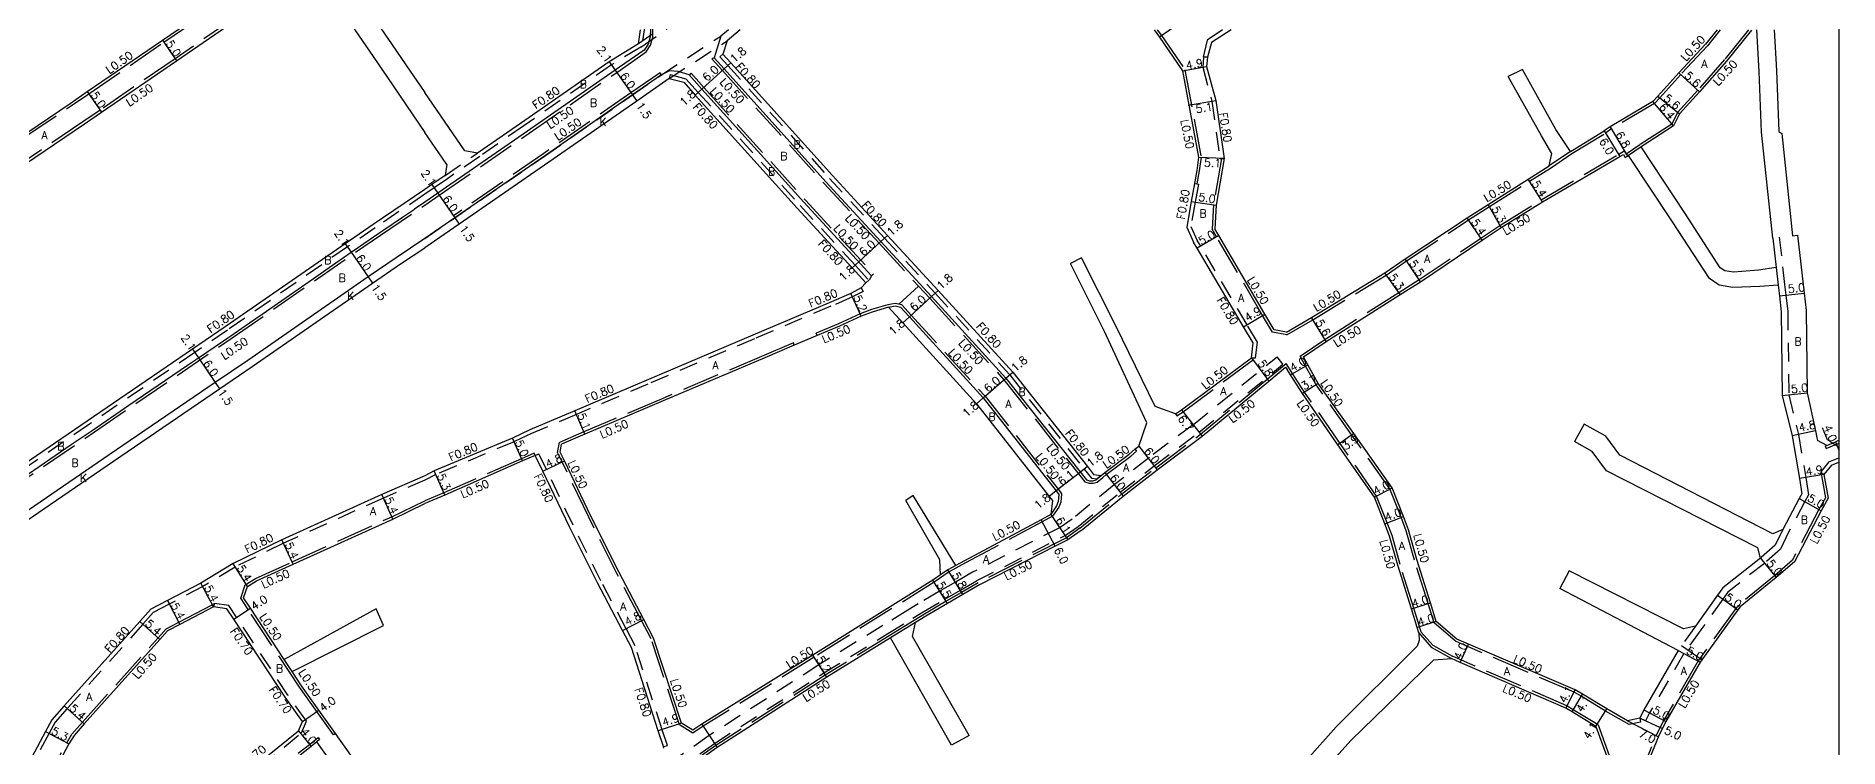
# Model space of a CAD drawing. Header units: metres. Extents: x -9600 to -8800, y -111600 to -110999.
# Drawn here: x -9160.6 to -8800, y -111390 to -111247.6 of the extents above; entities that cross this region are included whole.
import ezdxf

# ---------------------------------------------------------------- set-up
doc = ezdxf.new("R2010")
doc.units = ezdxf.units.M
doc.header["$LTSCALE"] = 2.5
doc.linetypes.add('2232000', pattern=[2.5, 1.5, -1])
doc.linetypes.add('22330', pattern=[4, 3, -1])
for name, color, linetype in [('2101000', 177, 'Continuous'), ('2102000', 191, 'Continuous'), ('2102001', 191, 'Continuous'), ('2213000', 6, 'Continuous'), ('2227000', 3, 'Continuous'), ('2232000', 4, '2232000'), ('2233000', 62, '22330'), ('5107000', 24, '2232000'), ('9201100', 215, 'Continuous'), ('9201500', 222, 'Continuous'), ('9201600', 215, 'Continuous'), ('9202100', 82, 'Continuous'), ('9202200', 155, 'Continuous'), ('9203500', 155, 'Continuous'), ('999', 7, 'Continuous')]:
    doc.layers.add(name, color=color, linetype=linetype)
doc.styles.add('Dm_Anotation', font='txt.shx', dxfattribs={"bigfont": 'pscdm.shx'})

msp = doc.modelspace()

# ---------------------------------------------------------------- linework, layer by layer
at = {"layer": '2101000'}
for points in [[(-9179.62, -111278.54), (-9153.73, -111261.04), (-9150.3, -111258.68), (-9135.27, -111248.39), (-9123.42, -111240.26), (-9108.05, -111229.84), (-9094.11, -111220.38), (-9082.79, -111212.57), (-9076.46, -111208.23), (-9070.04, -111203.83), (-9069.95, -111203.76), (-9069.93, -111202.36), (-9070.73, -111201.25), (-9072.24, -111199.01), (-9079.05, -111188.88), (-9081.95, -111184.19), (-9082.79, -111182.8), (-9091.3, -111170.87), (-9095.15, -111164.7), (-9095.74, -111163.71), (-9098.52, -111163.4), (-9103.56, -111166.88), (-9109.21, -111170.52), (-9129.88, -111184.74)], [(-9082.79, -111278.24), (-9093.17, -111285.24), (-9098.75, -111289.11), (-9122.74, -111305.74), (-9129.27, -111310.2), (-9150.34, -111324.57), (-9177.21, -111342.93), (-9198.98, -111357.9), (-9201.82, -111359.84), (-9204.58, -111359.37), (-9205.9, -111357.36), (-9215.03, -111344.26), (-9229.62, -111322.72), (-9231.11, -111320.51), (-9230.33, -111318.67), (-9215.57, -111308.09), (-9213.43, -111307.04), (-9209.9, -111305.04), (-9176.81, -111282.68), (-9150.89, -111265.15), (-9147.47, -111262.81), (-9132.45, -111252.52), (-9120.51, -111244.34), (-9106.41, -111234.77)], [(-9040.1, -111249.16), (-9039.67, -111246.31)], [(-9019.71, -111246.31), (-9022.32, -111248.51), (-9023.18, -111251.18)], [(-8936.96, -111246.31), (-8935.86, -111247.77), (-8931.26, -111254.53), (-8928.08, -111271.82), (-8928.43, -111274.46), (-8928.89, -111277.05), (-8929.52, -111280.64), (-8930.44, -111285.79), (-8929.05, -111288.77)], [(-8921.52, -111246.31), (-8925.46, -111248.87), (-8926.25, -111251.77)], [(-8824.37, -111246.31), (-8826.69, -111249.18), (-8832, -111254.94), (-8836.21, -111259.59), (-8837.21, -111260.67), (-8845.74, -111265.74), (-8846.95, -111266.54)], [(-8817.51, -111246.41), (-8822.5, -111252.6), (-8827.87, -111258.72), (-8831.87, -111263.13), (-8833.06, -111265.55), (-8839.55, -111269.76)], [(-9040.1, -111249.16), (-9045.92, -111252.7), (-9063.49, -111264.9), (-9072.29, -111270.98)], [(-9023.18, -111251.18), (-9021.58, -111252.95), (-9001.26, -111275.49), (-8990.26, -111287.46), (-8980.15, -111298.46), (-8965.23, -111314.83), (-8950.29, -111333.69), (-8949.06, -111335.25), (-8947.57, -111335.46)], [(-8926.25, -111251.77), (-8926.45, -111253.63)], [(-9033.93, -111256.05), (-9040.44, -111260.58), (-9058.01, -111272.79), (-9075.95, -111285.18), (-9082.79, -111289.9)], [(-9033.93, -111256.05), (-9031.03, -111256.81)], [(-8926.45, -111253.63), (-8924.61, -111260.49)], [(-9031.03, -111256.81), (-9028.71, -111259.38), (-9008.31, -111282.01), (-8997.33, -111293.95), (-8994.62, -111296.9)], [(-8924.61, -111260.49), (-8922.98, -111272.03), (-8924.58, -111281.39), (-8924.82, -111286.11)], [(-8853.67, -111270.64), (-8846.95, -111266.54)], [(-8910.51, -111306.82), (-8905.45, -111303.89), (-8890.81, -111294.95), (-8886.78, -111292.14), (-8874.35, -111283.92), (-8870.13, -111281.24), (-8862.17, -111276.19), (-8857.95, -111273.54)], [(-8907.1, -111311.74), (-8902.52, -111308.66), (-8887.73, -111299.27), (-8883.71, -111296.7), (-8871.35, -111288.41), (-8867.58, -111285.88), (-8859.3, -111280.76), (-8843.8, -111271.65), (-8843.09, -111271.24)], [(-8843.09, -111271.24), (-8842.73, -111271.86)], [(-8842.73, -111271.86), (-8842.3, -111271.6), (-8842.06, -111271.46)], [(-9078.75, -111275.44), (-9081.41, -111277.28), (-9082.79, -111278.24)], [(-8910.51, -111306.82), (-8912.96, -111306.32), (-8914.84, -111303.23), (-8924.03, -111287.46), (-8924.82, -111286.11)], [(-8813.24, -111287.97), (-8812.56, -111293.86)], [(-8809.26, -111287.51), (-8808.27, -111287.4)], [(-8808.27, -111287.4), (-8806.94, -111298.99), (-8806.54, -111302.46), (-8806.36, -111318.9), (-8804.69, -111326.53), (-8804.39, -111327.9), (-8804.29, -111328.44)], [(-9171.5, -111350.66), (-9145.06, -111332.59), (-9123.86, -111318.13), (-9117.33, -111313.67), (-9093.28, -111297), (-9087.7, -111293.13), (-9082.79, -111289.9)], [(-8917.48, -111311.94), (-8917.15, -111308.95), (-8919.06, -111305.71), (-8928.34, -111290), (-8929.05, -111288.77)], [(-8995.55, -111297.95), (-8997.6, -111299.04), (-9001.94, -111300.9), (-9017.19, -111307.38), (-9038.56, -111316.46), (-9052.81, -111322.53), (-9061.81, -111326.35), (-9065.27, -111327.97), (-9080.92, -111334.55), (-9082.79, -111335.5)], [(-8994.62, -111296.9), (-8995.55, -111297.95)], [(-8812.15, -111297.42), (-8811.91, -111299.56), (-8811.54, -111302.75), (-8811.33, -111319.49), (-8809.38, -111327.54), (-8807.87, -111336.08), (-8807.42, -111339.12), (-8807.93, -111340.06)], [(-8990.1, -111301.82), (-8993.32, -111302.77), (-8995.53, -111303.59), (-8999.89, -111305.57), (-9004.31, -111307.44), (-9008.91, -111309.4), (-9014.79, -111311.9), (-9035.16, -111320.56), (-9050.82, -111327.22), (-9055.46, -111329.19)], [(-8990.1, -111301.82), (-8987.24, -111304.94), (-8972.47, -111321.14), (-8957.95, -111339.65), (-8957.31, -111340.46)], [(-8932.68, -111323.12), (-8931.45, -111322.3), (-8917.48, -111311.94)], [(-8927.34, -111327.6), (-8914.03, -111316.59), (-8910.67, -111313.82), (-8910.37, -111314.26)], [(-8842.29, -111384.51), (-8846.43, -111382.16), (-8851.31, -111379.2), (-8852.76, -111378.34), (-8874.07, -111369.22), (-8876.39, -111368.18), (-8880.53, -111364.64), (-8881.69, -111360.95), (-8884.41, -111352.28), (-8886.06, -111346.34), (-8887.11, -111343.65), (-8889.38, -111337.92), (-8897.01, -111327.08), (-8904.15, -111317.06), (-8906.21, -111313.34), (-8907.1, -111311.74)], [(-8884, -111366.94), (-8884.35, -111365.84), (-8885.5, -111362.15), (-8888.24, -111353.42), (-8889.86, -111347.61), (-8890.84, -111345.1), (-8892.9, -111339.81), (-8900.19, -111329.33), (-8907.26, -111319.06), (-8909.68, -111315.34), (-8910.37, -111314.26)], [(-8951.53, -111346.44), (-8943.15, -111339.62), (-8936.34, -111334.31), (-8927.34, -111327.6)], [(-9060.74, -111331.45), (-9063.28, -111332.56), (-9078.83, -111339.42), (-9082.79, -111341.06)], [(-9034.98, -111390.03), (-9035.07, -111389.64), (-9036.11, -111386.54), (-9041.5, -111369.85), (-9043.26, -111366.48), (-9048.29, -111356.9), (-9053.89, -111345.73), (-9059.23, -111334.6), (-9060.74, -111331.45)], [(-9055.74, -111330.77), (-9055.46, -111329.19)], [(-9031.45, -111385.01), (-9037.06, -111367.97), (-9039.01, -111364.26), (-9044.01, -111354.71), (-9049.58, -111343.59), (-9054.9, -111332.52), (-9055.74, -111330.77)], [(-8947.57, -111335.46), (-8946.84, -111334.89), (-8941.93, -111331.2), (-8940.78, -111330.21), (-8940.02, -111329.57)], [(-8802.45, -111329.46), (-8804.29, -111328.44)], [(-8802.45, -111329.46), (-8800.7, -111328.72), (-8800, -111328.43)], [(-9082.79, -111335.5), (-9091.42, -111339.26), (-9111.41, -111348.3), (-9121.12, -111353.06), (-9127.59, -111356.97), (-9134.28, -111360.48), (-9137.61, -111362.23), (-9139.79, -111364.66), (-9154.92, -111381.56), (-9157.42, -111384.35), (-9158.65, -111386.65), (-9168.04, -111404.19)], [(-8803.04, -111335.26), (-8802.17, -111340.01), (-8803.58, -111342.53)], [(-8801.52, -111333.41), (-8803.04, -111335.26)], [(-8801.52, -111333.41), (-8800, -111332.77)], [(-9110.91, -111372.27), (-9117.69, -111362.01), (-9119.05, -111359.95), (-9118.3, -111357.67), (-9116.46, -111356.51), (-9109.14, -111353.2), (-9089.2, -111344.17), (-9082.79, -111341.06)], [(-8957.31, -111340.46), (-8957.59, -111343.25)], [(-8803.58, -111342.53), (-8808.92, -111352.7), (-8812.55, -111355.89), (-8819.75, -111361.75), (-8820.22, -111362.36), (-8827.73, -111372.8), (-8834.62, -111384.68), (-8835.29, -111386.07)], [(-8807.93, -111340.06), (-8811.25, -111346.26)], [(-8959.56, -111344.32), (-8974.89, -111352.51), (-8976.64, -111353.47)], [(-8957.59, -111343.25), (-8959.56, -111344.32)], [(-8951.53, -111346.44), (-8954.24, -111348.34), (-8956.73, -111349.61), (-8971.91, -111357.35), (-8975.21, -111359.29), (-8978.31, -111361.04), (-8982.63, -111363.62), (-8984.68, -111364.88)], [(-8815.71, -111352.02), (-8823.2, -111357.92), (-8824.27, -111359.43), (-8828.67, -111365.61)], [(-8979.71, -111355.34), (-8981.22, -111356.37), (-9005.23, -111371.41), (-9027.4, -111385.2), (-9029.24, -111386.38)], [(-9137.44, -111410.38), (-9131.67, -111405.68), (-9125.98, -111401.03), (-9108.06, -111386.52), (-9107.27, -111384.68), (-9110.75, -111379.78), (-9121.03, -111364.22), (-9122.41, -111362.12), (-9125.09, -111361.76), (-9131.77, -111365.26), (-9134.24, -111366.56), (-9135.77, -111368.26), (-9150.9, -111385.16), (-9152.96, -111387.47), (-9153.98, -111389.15), (-9163.19, -111406.56), (-9164.85, -111409.5), (-9171.03, -111422.12), (-9176.28, -111429.25), (-9182.18, -111436.71), (-9179.72, -111438.97), (-9164.66, -111452.61), (-9164.65, -111452.62), (-9164.17, -111453.07)], [(-8989.68, -111367.95), (-9002.44, -111375.8), (-9024.33, -111389.88), (-9032.34, -111395.52), (-9040.51, -111401.39), (-9049.38, -111408.46), (-9053.17, -111411.37)], [(-8832.14, -111370.45), (-8839.03, -111382.32), (-8839.84, -111383.99)], [(-9082.79, -111411.66), (-9083.1, -111411.24), (-9086.45, -111407.14), (-9100.68, -111387.07), (-9104.01, -111382.37), (-9107.45, -111377.52), (-9109.32, -111374.68)], [(-8848.59, -111385.64), (-8853.38, -111382.74), (-8854.64, -111381.98), (-8875.72, -111372.86), (-8877.47, -111372.08)], [(-9029.24, -111386.38), (-9031.45, -111385.01)], [(-8848.59, -111385.64), (-8845.97, -111392.96)], [(-8839.84, -111383.99), (-8842.29, -111384.51)], [(-9162.29, -111454.88), (-9161.44, -111455.7), (-9151.4, -111465.3), (-9148.31, -111465.61), (-9146.73, -111463.72), (-9128, -111441.34), (-9123.54, -111437.41), (-9098.96, -111415.67), (-9092.26, -111409.98), (-9090.37, -111408.53), (-9104.42, -111388.71), (-9105.55, -111389.64), (-9123.5, -111403.8), (-9129.09, -111408.73), (-9133.88, -111412.61)], [(-8849.52, -111430.54), (-8848.99, -111428.41), (-8846.37, -111417.39), (-8842.86, -111405.37), (-8839.74, -111396.81), (-8836.07, -111387.72), (-8835.29, -111386.07)]]:
    msp.add_lwpolyline(points, dxfattribs=at)
at = {"layer": '2102000'}
for points in [[(-9100.11, -111230.49), (-9100.54, -111232.88), (-9099.57, -111234.3), (-9090.18, -111248.06), (-9086.58, -111253.34), (-9082.79, -111258.88)], [(-9106.41, -111234.77), (-9104.54, -111235.01), (-9103.29, -111236.84), (-9093.9, -111250.6), (-9090.29, -111255.88), (-9082.79, -111266.84)], [(-8813.24, -111287.97), (-8815.49, -111266.81), (-8815.98, -111254.64), (-8816.43, -111246.31)], [(-8812.93, -111246.31), (-8812.48, -111254.49), (-8811.99, -111266.68), (-8811.45, -111267.08), (-8809.26, -111287.51)], [(-8857.95, -111273.54), (-8857.4, -111271.06), (-8859.49, -111267.56), (-8866.14, -111255.63)], [(-8853.67, -111270.64), (-8856.6, -111266.28), (-8863.31, -111254.25)], [(-9072.29, -111270.98), (-9074.78, -111270.56), (-9082.79, -111258.88)], [(-9078.39, -111273.26), (-9082.79, -111266.84)], [(-8812.56, -111293.86), (-8816.09, -111294.39), (-8821.11, -111294.81), (-8822.83, -111294.53), (-8823.73, -111293.92), (-8830.76, -111283.08), (-8839.55, -111269.76)], [(-9078.39, -111273.26), (-9078.75, -111275.44)], [(-8812.15, -111297.42), (-8815.84, -111297.66), (-8821.22, -111297.84), (-8823.97, -111297.39), (-8825.92, -111296.06), (-8833.28, -111284.71), (-8842.06, -111271.46)], [(-8932.68, -111323.12), (-8936.77, -111321.69), (-8944.63, -111305.55), (-8951.48, -111291.94)], [(-8940.02, -111329.57), (-8938.4, -111324.9), (-8946.88, -111306.65), (-8953.71, -111293.06)], [(-8811.25, -111346.26), (-8813.23, -111347.14), (-8843.81, -111331.38), (-8846.64, -111327.57), (-8850.93, -111325.18)], [(-8815.71, -111352.02), (-8816.19, -111349.9), (-8846.46, -111334.51), (-8849.33, -111330.65), (-8852.88, -111328.67)], [(-8979.71, -111355.34), (-8979.79, -111352.33), (-8986.62, -111340.45)], [(-8976.64, -111353.47), (-8985.16, -111339.45)], [(-8828.67, -111365.61), (-8831.11, -111366.14), (-8853.98, -111354.51)], [(-8832.14, -111370.45), (-8855.79, -111358.07)], [(-9092.52, -111362.16), (-9110.91, -111372.27)], [(-9109.32, -111374.68), (-9091.04, -111365.45)], [(-8977.45, -111389.42), (-8989.68, -111367.95)], [(-8973.97, -111387.44), (-8985.25, -111367.66), (-8984.68, -111364.88)], [(-8884, -111366.94), (-8883.94, -111368.45), (-8884.32, -111369.62), (-8900.55, -111385.75), (-8906.51, -111392.42)], [(-8903.53, -111395.09), (-8897.64, -111388.5), (-8881.01, -111372.31), (-8877.47, -111372.08)]]:
    msp.add_lwpolyline(points, dxfattribs=at)
at = {"layer": '2102001'}
for points in [[(-8863.31, -111254.25), (-8866.14, -111255.63)], [(-8951.48, -111291.94), (-8953.71, -111293.06)], [(-8850.93, -111325.18), (-8852.88, -111328.67)], [(-8985.16, -111339.45), (-8986.62, -111340.45)], [(-8853.98, -111354.51), (-8855.79, -111358.07)], [(-9091.04, -111365.45), (-9092.52, -111362.16)], [(-8973.97, -111387.44), (-8977.45, -111389.42)]]:
    msp.add_lwpolyline(points, dxfattribs=at)
at = {"layer": '2213000'}
for points in [[(-9065.82, -111208.04), (-9064.76, -111208.15), (-9063.2, -111208.31), (-9061.46, -111210.65), (-9054.47, -111220.95), (-9044.82, -111235.14), (-9040.71, -111241.43), (-9037.66, -111245.57), (-9037.68, -111246.31), (-9037.72, -111247.74), (-9038.15, -111249.19), (-9038.91, -111250.38), (-9044.72, -111254.42), (-9062.25, -111266.6), (-9080.22, -111279.01), (-9082.79, -111280.79), (-9084.87, -111282.19)], [(-9022.09, -111246.31), (-9023.6, -111247.57), (-9024.92, -111251.94), (-9022.92, -111254.15), (-9002.59, -111276.71), (-8991.59, -111288.68), (-8981.48, -111299.68), (-8966.6, -111315.99), (-8950.51, -111336.32), (-8949.89, -111336.5), (-8949.21, -111336.52), (-8948.57, -111336.33), (-8948.37, -111336.15), (-8947.57, -111335.46)], [(-8994.62, -111296.9), (-8994.02, -111296.37), (-8993.75, -111296.12), (-8993.46, -111295.5), (-9006.98, -111280.79), (-9027.38, -111258.17), (-9029.92, -111255.35), (-9032.14, -111254.68), (-9033.89, -111254.56), (-9035.49, -111255.31), (-9041.3, -111259.35), (-9058.69, -111271.44), (-9076.81, -111283.95), (-9082.79, -111288.08), (-9088.56, -111291.9), (-9094.13, -111295.76), (-9118.18, -111312.44), (-9124.71, -111316.89), (-9145.91, -111331.35), (-9172.36, -111349.43), (-9194.28, -111364.49), (-9197.29, -111366.55), (-9197.07, -111368.21)], [(-9091.21, -111286.45), (-9087.28, -111283.81)], [(-9100.59, -111292.94), (-9097.55, -111290.83), (-9096.04, -111289.78)], [(-9115.36, -111303.18), (-9105.07, -111296.04)], [(-8990.1, -111301.82), (-8988.74, -111301.56), (-8987.68, -111301.79), (-8985.89, -111303.74), (-8971.12, -111319.95), (-8956.52, -111338.56), (-8956.01, -111339.29), (-8956.13, -111340.68), (-8956.46, -111341.55), (-8957.59, -111343.25)], [(-9122.18, -111307.9), (-9121.6, -111307.5), (-9117.84, -111304.9)], [(-9130.24, -111313.4), (-9128.09, -111311.93), (-9123.09, -111308.52)], [(-9141.98, -111321.41), (-9136.14, -111317.42)], [(-9158.85, -111332.92), (-9153.51, -111329.27)]]:
    msp.add_lwpolyline(points, dxfattribs=at)
at = {"layer": '2227000'}
for points in [[(-9087.28, -111283.81), (-9084.87, -111282.19)], [(-9096.04, -111289.78), (-9091.98, -111286.97), (-9091.21, -111286.45)], [(-9105.07, -111296.04), (-9100.59, -111292.94)], [(-9117.84, -111304.9), (-9115.36, -111303.18)], [(-9123.09, -111308.52), (-9122.18, -111307.9)], [(-9136.14, -111317.42), (-9130.24, -111313.4)], [(-9153.51, -111329.27), (-9149.16, -111326.3), (-9141.98, -111321.41)], [(-9174.09, -111343.34), (-9158.85, -111332.92)]]:
    msp.add_lwpolyline(points, dxfattribs=at)
at = {"layer": '2232000'}
for points in [[(-9039.19, -111248.52), (-9038.85, -111246.31), (-9038.73, -111245.78), (-9041.53, -111242.01), (-9045.82, -111235.81), (-9054.79, -111222.61), (-9062.45, -111211.34), (-9064.76, -111208.15), (-9065.82, -111208.04)], [(-9029.74, -111241.91), (-9032.11, -111243.56), (-9040.1, -111249.16)], [(-9039.64, -111249.81), (-9031.12, -111243.83), (-9028.52, -111242.01)], [(-8923.27, -111246.31), (-8926.36, -111248.39), (-8927.15, -111251.77)], [(-9039.64, -111249.81), (-9045.46, -111253.35), (-9063.03, -111265.56), (-9071.83, -111271.64)], [(-9023.18, -111251.18), (-9023.78, -111251.71), (-9022.18, -111253.48), (-9001.85, -111276.03), (-8990.85, -111288), (-8980.74, -111299), (-8965.84, -111315.34), (-8950.92, -111334.19), (-8949.48, -111336), (-8948.37, -111336.15)], [(-8927.06, -111251.77), (-8927.23, -111253.78)], [(-8926.25, -111251.77), (-8927.06, -111251.77), (-8927.15, -111251.77)], [(-9033.73, -111255.28), (-9033.93, -111256.05)], [(-9033.73, -111255.28), (-9030.59, -111256.1)], [(-9030.59, -111256.1), (-9028.12, -111258.84), (-9007.72, -111281.47), (-8996.74, -111293.41), (-8994.02, -111296.37)], [(-8927.23, -111253.78), (-8925.41, -111260.62)], [(-8925.41, -111260.62), (-8923.79, -111272.03)], [(-9078.75, -111275.44), (-9072.29, -111270.98)], [(-9071.83, -111271.64), (-9078.29, -111276.1)], [(-8923.79, -111272.03), (-8923.5, -111272.03), (-8922.98, -111272.03)], [(-9078.29, -111276.1), (-9080.96, -111277.94), (-9082.79, -111279.2)], [(-8928.1, -111277.19), (-8928.74, -111280.78), (-8929.61, -111285.68), (-8928.33, -111288.43)], [(-8928.89, -111277.05), (-8928.39, -111277.13), (-8928.1, -111277.19)], [(-9082.79, -111279.2), (-9092.72, -111285.9), (-9098.29, -111289.76), (-9122.29, -111306.4), (-9128.82, -111310.86), (-9149.89, -111325.23), (-9176.76, -111343.59), (-9198.53, -111358.56), (-9201.63, -111360.69), (-9204.23, -111360.24), (-9204.84, -111360.14), (-9205.05, -111360.1), (-9206.56, -111357.81), (-9215.69, -111344.72), (-9231.82, -111320.9), (-9231.11, -111320.51)], [(-8916.67, -111311.96), (-8916.31, -111308.8), (-8918.37, -111305.31), (-8927.64, -111289.59), (-8928.33, -111288.43)], [(-8995.17, -111298.65), (-8997.26, -111299.76), (-9001.63, -111301.63), (-9016.88, -111308.11), (-9038.24, -111317.2), (-9052.5, -111323.26), (-9061.48, -111327.08), (-9064.95, -111328.7), (-9080.58, -111335.28), (-9082.79, -111336.37)], [(-8995.55, -111297.95), (-8995.17, -111298.65)], [(-8994.02, -111296.37), (-8994.62, -111296.9)], [(-8917.48, -111311.94), (-8916.67, -111311.96)], [(-9060.74, -111331.45), (-9060, -111331.13)], [(-9034.3, -111389.45), (-9035.34, -111386.32), (-9040.76, -111369.53), (-9042.55, -111366.11), (-9047.58, -111356.54), (-9053.17, -111345.37), (-9058.5, -111334.25), (-9060, -111331.13)], [(-8802.01, -111332.75), (-8800, -111331.9)], [(-8947.57, -111335.46), (-8948.37, -111336.15)], [(-8802.01, -111332.75), (-8803.65, -111334.74)], [(-8803.65, -111334.74), (-8803.04, -111335.26)], [(-9082.79, -111336.37), (-9091.09, -111339.98), (-9111.07, -111349.03), (-9120.74, -111353.77), (-9127.2, -111357.67), (-9133.91, -111361.19), (-9137.11, -111362.87), (-9139.19, -111365.19), (-9154.32, -111382.09), (-9156.76, -111384.81), (-9157.94, -111387.03), (-9167.32, -111404.54), (-9174.58, -111419.35), (-9179.96, -111426.48), (-9188.05, -111437.57), (-9190.87, -111441.08), (-9197.37, -111448.91), (-9198.28, -111449.88)], [(-9136.99, -111410.92), (-9131.23, -111406.22), (-9125.53, -111401.57), (-9107.48, -111386.96), (-9106.47, -111384.6), (-9110.17, -111379.38), (-9120.44, -111363.83), (-9122, -111361.47), (-9124.87, -111361.08), (-9125.09, -111361.76)], [(-9035.07, -111389.64), (-9034.3, -111389.45)]]:
    msp.add_lwpolyline(points, dxfattribs=at)
at = {"layer": '2233000'}
for points in [[(-9037.18, -111246.31), (-9037.16, -111245.41), (-9040.3, -111241.15), (-9044.41, -111234.86), (-9054.06, -111220.67), (-9061.06, -111210.36), (-9062.93, -111207.84), (-9064.7, -111207.65), (-9065.77, -111207.54), (-9067.36, -111207.45), (-9082.79, -111217.99), (-9091.59, -111224.1), (-9120.8, -111243.92), (-9132.73, -111252.1), (-9147.75, -111262.4), (-9151.17, -111264.74), (-9177.09, -111282.27), (-9210.16, -111304.61), (-9213.67, -111306.6), (-9215.83, -111307.66), (-9230.74, -111318.35), (-9231.82, -111320.9)], [(-9179.34, -111278.96), (-9153.45, -111261.45), (-9150.01, -111259.1), (-9134.99, -111248.8), (-9123.13, -111240.68)], [(-9082.79, -111281.39), (-9079.93, -111279.42), (-9061.96, -111267.01), (-9044.43, -111254.83), (-9038.54, -111250.74), (-9037.69, -111249.4), (-9037.23, -111247.82), (-9037.18, -111246.31)], [(-8936.34, -111246.31), (-8935.45, -111247.49), (-8930.79, -111254.34), (-8927.57, -111271.81), (-8927.93, -111274.54), (-8928.39, -111277.13)], [(-8823.73, -111246.31), (-8826.31, -111249.51), (-8831.63, -111255.28), (-8835.84, -111259.92), (-8836.89, -111261.07), (-8845.48, -111266.16), (-8846.69, -111266.97)], [(-8818.08, -111246.31), (-8822.88, -111252.27), (-8828.24, -111258.39), (-8832.29, -111262.84), (-8833.45, -111265.21), (-8839.82, -111269.34)], [(-9024.92, -111251.94), (-9025.4, -111252.15), (-9023.29, -111254.49), (-9002.96, -111277.04), (-8991.95, -111289.01), (-8981.84, -111300.01), (-8966.98, -111316.32), (-8950.8, -111336.76), (-8949.97, -111336.99), (-8949.14, -111337.02), (-8948.33, -111336.77), (-8947.24, -111335.84)], [(-9035.49, -111255.31), (-9035.77, -111254.9), (-9041.58, -111258.94), (-9058.98, -111271.03), (-9077.09, -111283.54)], [(-9029.92, -111255.35), (-9029.55, -111255.02), (-9027.01, -111257.84), (-9006.61, -111280.45), (-8993.09, -111295.16)], [(-8853.43, -111271.08), (-8846.69, -111266.97)], [(-8907.76, -111311.58), (-8902.79, -111308.24), (-8888, -111298.85), (-8883.98, -111296.28), (-8871.63, -111288), (-8867.85, -111285.46), (-8859.55, -111280.34), (-8844.05, -111271.22), (-8842.92, -111270.55)], [(-8853.67, -111270.64), (-8857.95, -111273.54)], [(-8842.92, -111270.55), (-8842.55, -111271.17)], [(-8839.82, -111269.34), (-8842.32, -111271.03)], [(-8839.55, -111269.76), (-8842.06, -111271.46)], [(-8923.5, -111272.03), (-8925.07, -111281.28), (-8925.34, -111286.21)], [(-8910.42, -111307.34), (-8905.19, -111304.32), (-8890.53, -111295.37), (-8886.5, -111292.55), (-8874.08, -111284.34), (-8869.87, -111281.66), (-8861.91, -111276.62), (-8857.68, -111273.97)], [(-8857.68, -111273.97), (-8853.43, -111271.08)], [(-8842.55, -111271.17), (-8842.32, -111271.03)], [(-9204.84, -111360.14), (-9204.72, -111360.38), (-9204.56, -111360.66), (-9204.39, -111360.92), (-9204.19, -111361.17), (-9203.97, -111361.4), (-9203.74, -111361.62), (-9203.49, -111361.82), (-9203.23, -111362), (-9202.95, -111362.15), (-9202.67, -111362.29), (-9202.37, -111362.4), (-9202.07, -111362.49), (-9201.76, -111362.56), (-9201.27, -111362.62), (-9175.57, -111344.96), (-9148.88, -111326.72), (-9121.31, -111307.91), (-9091.7, -111287.38), (-9082.79, -111281.39)], [(-9077.09, -111283.54), (-9076.81, -111283.95)], [(-8910.42, -111307.34), (-8913.27, -111306.78), (-8915.27, -111303.49), (-8924.46, -111287.71), (-8925.34, -111286.21)], [(-8993.09, -111295.16), (-8993.46, -111295.5)], [(-8990.24, -111301.34), (-8993.48, -111302.29), (-8995.72, -111303.13), (-9000.09, -111305.11), (-9004.51, -111306.98)], [(-8987.42, -111301.33), (-8988.73, -111301.05), (-8990.24, -111301.34)], [(-8987.42, -111301.33), (-8985.52, -111303.4), (-8970.74, -111319.62), (-8956.11, -111338.26), (-8955.5, -111339.16), (-8955.64, -111340.79), (-8956.02, -111341.81), (-8957.25, -111343.63)], [(-9009.1, -111308.94), (-9014.99, -111311.44), (-9035.36, -111320.1), (-9051.01, -111326.76), (-9055.9, -111328.84)], [(-9008.91, -111309.4), (-9009.1, -111308.94)], [(-9004.31, -111307.44), (-9004.51, -111306.98)], [(-8932.4, -111323.54), (-8931.16, -111322.71), (-8916.67, -111311.96)], [(-8927.65, -111327.2), (-8914.34, -111316.21), (-8910.55, -111313.07)], [(-8883.52, -111366.79), (-8883.87, -111365.69), (-8885.03, -111362), (-8887.76, -111353.28), (-8889.38, -111347.45), (-8890.37, -111344.92), (-8892.45, -111339.58), (-8899.78, -111329.04), (-8906.85, -111318.79), (-8909.26, -111315.06), (-8910.55, -111313.07)], [(-8841.98, -111385.26), (-8846.69, -111382.58), (-8851.57, -111379.63), (-8852.98, -111378.79), (-8874.27, -111369.67), (-8876.66, -111368.6), (-8880.96, -111364.93), (-8882.16, -111361.1), (-8884.89, -111352.42), (-8886.53, -111346.5), (-8887.57, -111343.83), (-8889.82, -111338.16), (-8897.42, -111327.37), (-8904.57, -111317.33), (-8906.65, -111313.58), (-8907.76, -111311.58)], [(-8932.68, -111323.12), (-8932.4, -111323.54)], [(-8951.81, -111346.03), (-8943.46, -111339.22), (-8936.64, -111333.91), (-8927.65, -111327.2)], [(-9060.94, -111330.99), (-9063.48, -111332.1), (-9079.02, -111338.96), (-9082.79, -111340.51)], [(-9060.74, -111331.45), (-9060.94, -111330.99)], [(-9056.26, -111330.84), (-9055.9, -111328.84)], [(-9031.87, -111385.34), (-9037.53, -111368.16), (-9039.45, -111364.49), (-9044.46, -111354.94), (-9050.03, -111343.81), (-9055.35, -111332.74), (-9056.26, -111330.84)], [(-8947.24, -111335.84), (-8946.54, -111335.28), (-8941.62, -111331.59), (-8940.45, -111330.59)], [(-8940.78, -111330.21), (-8940.45, -111330.59)], [(-8802.73, -111329.58), (-8802.45, -111329.46)], [(-8802.73, -111329.58), (-8802.54, -111330.04)], [(-8802.54, -111330.04), (-8800.5, -111329.18), (-8800, -111328.97)], [(-8803.65, -111334.74), (-8802.7, -111339.92), (-8804.02, -111342.28)], [(-9100.68, -111387.07), (-9101.09, -111387.35), (-9104.41, -111382.66), (-9107.86, -111377.8), (-9118.11, -111362.29), (-9119.6, -111360.03), (-9118.72, -111357.34), (-9116.69, -111356.07), (-9109.34, -111352.74), (-9089.4, -111343.72), (-9082.79, -111340.51)], [(-8804.02, -111342.28), (-8809.32, -111352.39), (-8812.87, -111355.51), (-8820.11, -111361.4), (-8820.62, -111362.06), (-8828.15, -111372.53), (-8835.06, -111384.45), (-8835.75, -111385.85)], [(-8959.32, -111344.76), (-8974.65, -111352.95), (-8977.96, -111354.76), (-8980.95, -111356.79), (-9004.97, -111371.83), (-9027.13, -111385.62), (-9029.24, -111386.97)], [(-8951.81, -111346.03), (-8954.5, -111347.92), (-8972.15, -111356.92), (-8975.45, -111358.85), (-8978.56, -111360.6), (-8982.89, -111363.19), (-8984.95, -111364.45)], [(-8957.25, -111343.63), (-8959.32, -111344.76)], [(-8976.64, -111353.47), (-8978.22, -111354.34), (-8979.71, -111355.34)], [(-9162.64, -111455.24), (-9165, -111452.98), (-9165, -111452.97), (-9180.05, -111439.34), (-9182.85, -111436.78), (-9182.58, -111436.41), (-9176.67, -111428.94), (-9171.46, -111421.86), (-9165.3, -111409.27), (-9163.63, -111406.33), (-9154.41, -111388.91), (-9153.37, -111387.17), (-9151.27, -111384.82), (-9136.14, -111367.93), (-9134.55, -111366.16), (-9132, -111364.82), (-9125.32, -111361.31), (-9124.87, -111361.08)], [(-8989.95, -111367.53), (-9002.71, -111375.38), (-9024.61, -111389.47), (-9032.63, -111395.11), (-9040.81, -111400.99), (-9049.69, -111408.07), (-9053.47, -111410.97)], [(-8984.95, -111364.45), (-8989.95, -111367.53)], [(-8984.68, -111364.88), (-8989.68, -111367.95)], [(-8884, -111366.94), (-8881.53, -111369.82), (-8877.47, -111372.08)], [(-8883.52, -111366.79), (-8881.2, -111369.42), (-8877.26, -111371.62)], [(-9109.32, -111374.68), (-9110.91, -111372.27)], [(-8848.17, -111385.31), (-8853.13, -111382.31), (-8854.41, -111381.53), (-8875.51, -111372.41), (-8877.26, -111371.62)], [(-9029.24, -111386.97), (-9031.87, -111385.34)], [(-8850.01, -111430.42), (-8849.47, -111428.29), (-8846.85, -111417.26), (-8843.34, -111405.22), (-8840.21, -111396.63), (-8836.53, -111387.52), (-8835.75, -111385.85)], [(-8848.17, -111385.31), (-8845.45, -111392.93)], [(-8839.68, -111384.78), (-8841.98, -111385.26)], [(-8839.84, -111383.99), (-8839.68, -111384.78)], [(-9133.88, -111412.61), (-9134.19, -111412.22), (-9129.41, -111408.34), (-9123.82, -111403.42), (-9105.86, -111389.25), (-9104.16, -111387.86), (-9103.87, -111388.27), (-9104.42, -111388.71)]]:
    msp.add_lwpolyline(points, dxfattribs=at)
at = {"layer": '5107000'}
for points in [[(-9082.79, -111288.08), (-9076.81, -111283.95), (-9058.69, -111271.44), (-9041.3, -111259.35), (-9035.49, -111255.31), (-9023.6, -111247.57)], [(-9033.93, -111256.05), (-9022.32, -111248.51)], [(-8811.95, -111287.82), (-8811.27, -111293.71), (-8810.86, -111297.27), (-8810.62, -111299.42), (-8810.24, -111302.67), (-8810.03, -111319.32), (-8808.11, -111327.28), (-8806.59, -111335.87), (-8806.07, -111339.36), (-8806.79, -111340.68), (-8810.08, -111346.83), (-8811.71, -111350.2), (-8814.91, -111353.04), (-8822.25, -111358.83), (-8823.21, -111360.19), (-8827.61, -111366.36), (-8831.01, -111371.1), (-8837.88, -111382.94), (-8838.68, -111384.56), (-8839.84, -111383.99)], [(-8812.56, -111293.86), (-8812.15, -111297.42)], [(-8927.94, -111326.79), (-8911.19, -111313.23)], [(-8911.19, -111313.23), (-8912.36, -111311.74)], [(-8929.11, -111325.29), (-8938.1, -111332), (-8944.95, -111337.35), (-8953.33, -111344.17), (-8955.74, -111345.85), (-8973.3, -111354.81), (-8976.65, -111356.77), (-8979.77, -111358.53), (-8984.13, -111361.14), (-8986.2, -111362.41), (-8991.2, -111365.48), (-9003.99, -111373.34), (-9025.95, -111387.48), (-9034.02, -111393.16)], [(-9032.92, -111394.71), (-9024.89, -111389.05), (-9002.98, -111374.95), (-8990.21, -111367.1), (-8985.21, -111364.03), (-8983.15, -111362.76), (-8978.81, -111360.17), (-8975.7, -111358.42), (-8972.39, -111356.48), (-8954.76, -111347.49), (-8952.13, -111345.64), (-8943.77, -111338.83), (-8936.95, -111333.51), (-8927.94, -111326.79)], [(-8811.25, -111346.26), (-8812.77, -111349.4), (-8815.71, -111352.02)], [(-8828.67, -111365.61), (-8832.14, -111370.45)]]:
    msp.add_lwpolyline(points, dxfattribs=at)
at = {"layer": '5107000', "flags": 128}
msp.add_lwpolyline([(-8929.11, -111325.29), (-8912.36, -111311.74)], dxfattribs=at)
at = {"layer": '9201100'}
for points in [[(-8931.76, -111244.91), (-8935.86, -111247.77)], [(-9135.27, -111248.39), (-9132.45, -111252.52)], [(-9045.92, -111252.7), (-9044.72, -111254.42)], [(-9044.72, -111254.42), (-9041.3, -111259.35)], [(-9027.38, -111258.17), (-9022.92, -111254.15)], [(-9022.92, -111254.15), (-9021.58, -111252.95)], [(-8931.26, -111254.53), (-8926.45, -111253.63)], [(-8827.87, -111258.72), (-8832, -111254.94)], [(-9150.3, -111258.68), (-9147.47, -111262.81)], [(-9041.3, -111259.35), (-9040.44, -111260.58)], [(-9028.71, -111259.38), (-9027.38, -111258.17)], [(-8836.21, -111259.59), (-8831.87, -111263.13)], [(-8930.14, -111261.38), (-8924.61, -111260.49)], [(-8833.06, -111265.55), (-8837.21, -111260.67)], [(-8846.95, -111266.54), (-8843.8, -111271.65)], [(-8845.74, -111265.74), (-8842.3, -111271.6)], [(-8922.98, -111272.03), (-8928.04, -111271.83)], [(-9081.41, -111277.28), (-9080.22, -111279.01)], [(-8859.3, -111280.76), (-8862.17, -111276.19)], [(-9080.22, -111279.01), (-9076.81, -111283.95)], [(-8929.52, -111280.64), (-8924.58, -111281.39)], [(-8867.58, -111285.88), (-8870.13, -111281.24)], [(-9076.81, -111283.95), (-9075.95, -111285.18)], [(-8871.35, -111288.41), (-8874.35, -111283.92)], [(-8996, -111292.74), (-8991.59, -111288.68)], [(-8991.59, -111288.68), (-8990.26, -111287.46)], [(-8924.03, -111287.46), (-8928.34, -111290)], [(-9098.75, -111289.11), (-9097.55, -111290.83)], [(-9097.55, -111290.83), (-9094.13, -111295.76)], [(-8883.71, -111296.7), (-8886.78, -111292.14)], [(-9094.13, -111295.76), (-9093.28, -111297)], [(-8997.33, -111293.95), (-8996, -111292.74)], [(-8887.73, -111299.27), (-8890.81, -111294.95)], [(-8995.53, -111303.59), (-8997.6, -111299.04)], [(-8981.48, -111299.68), (-8980.15, -111298.46)], [(-8811.91, -111299.56), (-8806.94, -111298.99)], [(-8985.89, -111303.74), (-8981.48, -111299.68)], [(-8987.24, -111304.94), (-8985.89, -111303.74)], [(-8919.06, -111305.71), (-8914.84, -111303.23)], [(-8902.52, -111308.66), (-8905.45, -111303.89)], [(-9129.27, -111310.2), (-9128.09, -111311.93)], [(-9128.09, -111311.93), (-9124.71, -111316.89)], [(-8909.68, -111315.34), (-8906.21, -111313.34)], [(-9124.71, -111316.89), (-9123.86, -111318.13)], [(-8971.12, -111319.95), (-8966.6, -111315.99)], [(-8966.6, -111315.99), (-8965.23, -111314.83)], [(-8904.15, -111317.06), (-8907.26, -111319.06)], [(-8972.47, -111321.14), (-8971.12, -111319.95)], [(-8811.33, -111319.49), (-8806.36, -111318.9)], [(-9050.82, -111327.22), (-9052.81, -111322.53)], [(-8931.45, -111322.3), (-8927.34, -111327.6)], [(-9063.28, -111332.56), (-9065.27, -111327.97)], [(-8897.01, -111327.08), (-8900.19, -111329.33)], [(-8804.69, -111326.53), (-8809.38, -111327.54)], [(-8940.02, -111329.57), (-8936.34, -111334.31)], [(-8800.7, -111328.72), (-8800, -111330.37)], [(-9078.83, -111339.42), (-9080.92, -111334.55)], [(-9059.23, -111334.6), (-9054.9, -111332.52)], [(-8951.7, -111334.81), (-8956.52, -111338.56)], [(-8950.29, -111333.69), (-8951.7, -111334.81)], [(-8946.84, -111334.89), (-8943.15, -111339.62)], [(-8803.04, -111335.26), (-8807.87, -111336.08)], [(-8956.52, -111338.56), (-8957.95, -111339.65)], [(-8892.9, -111339.81), (-8889.38, -111337.92)], [(-9089.2, -111344.17), (-9091.42, -111339.26)], [(-8807.93, -111340.06), (-8803.58, -111342.53)], [(-8956.73, -111349.61), (-8959.56, -111344.32)], [(-8957.59, -111343.25), (-8954.24, -111348.34)], [(-8890.84, -111345.1), (-8887.11, -111343.65)], [(-9109.14, -111353.2), (-9111.41, -111348.3)], [(-9118.3, -111357.67), (-9121.12, -111353.06)], [(-8815.71, -111352.02), (-8812.55, -111355.89)], [(-9125.09, -111361.76), (-9127.59, -111356.97)], [(-8978.31, -111361.04), (-8981.22, -111356.37)], [(-8975.21, -111359.29), (-8978.22, -111354.34)], [(-9134.28, -111360.48), (-9131.77, -111365.26)], [(-8824.27, -111359.43), (-8820.22, -111362.36)], [(-9121.03, -111364.22), (-9117.69, -111362.01)], [(-9043.26, -111366.48), (-9039.01, -111364.26)], [(-8885.5, -111362.15), (-8881.69, -111360.95)], [(-9139.79, -111364.66), (-9135.77, -111368.26)], [(-8880.53, -111364.64), (-8884.35, -111365.84)], [(-9002.44, -111375.8), (-9005.23, -111371.41)], [(-8875.72, -111372.86), (-8874.07, -111369.22)], [(-8832.14, -111370.45), (-8827.73, -111372.8)], [(-8854.64, -111381.98), (-8852.76, -111378.34)], [(-9154.92, -111381.56), (-9150.9, -111385.16)], [(-9107.27, -111384.68), (-9104.01, -111382.37)], [(-8853.38, -111382.74), (-8851.31, -111379.2)], [(-8848.59, -111385.64), (-8846.43, -111382.16)], [(-8839.03, -111382.32), (-8834.62, -111384.68)], [(-9031.45, -111385.01), (-9036.11, -111386.54)], [(-9027.4, -111385.2), (-9024.33, -111389.88)], [(-8842.29, -111384.51), (-8836.07, -111387.72)], [(-8839.84, -111383.99), (-8835.29, -111386.07)], [(-9158.65, -111386.65), (-9153.98, -111389.15)], [(-9108.06, -111386.52), (-9105.55, -111389.64)]]:
    msp.add_lwpolyline(points, dxfattribs=at)
at = {"layer": '9201100', "flags": 128}
msp.add_lwpolyline([(-8917.48, -111311.94), (-8914.03, -111316.59)], dxfattribs=at)
at = {"layer": '9201600', "flags": 128}
msp.add_lwpolyline([(-8800.29, -111329.68), (-8802.26, -111328.33), (-8803.28, -111325.9)], dxfattribs=at)
at = {"layer": '9202200'}
for points in [[(-8984.09, -111297.57), (-8988.03, -111301.2)], [(-8831.46, -111369.5), (-8827.38, -111372.32)]]:
    msp.add_lwpolyline(points, dxfattribs=at)
at = {"layer": '999'}
msp.add_lwpolyline([(-9600, -111000), (-8800, -111000), (-8800, -111600), (-9600, -111600)], close=True, dxfattribs=at)

# ---------------------------------------------------------------- texts
at = {"layer": '9201500', "style": 'Dm_Anotation'}
for s, rotation, p in [('5.0', 304.4201, (-9134.68, -111249.08)), ('2.1', 304.7928, (-9048.5, -111250.26)), ('1.8', 42.0405, (-9020.88, -111253.05)), ('4.9', 10.6127, (-8930.44, -111254.28)), ('6.0', 304.7927, (-9043.84, -111255.51)), ('6.0', 42.0395, (-9026.39, -111256.76)), ('5.6', 317.5401, (-8831.05, -111255.68)), ('5.0', 304.4211, (-9149.7, -111259.37)), ('1.8', 42.0389, (-9030.99, -111261.67)), ('5.6', 320.7959, (-8835.22, -111260.27)), ('1.5', 304.7935, (-9040.61, -111261.52)), ('5.1', 9.1538, (-8928.51, -111262.98)), ('6.4', 310.3649, (-8836.1, -111261.83)), ('6.8', 300.4601, (-8844.75, -111267.24)), ('6.0', 301.7119, (-8848.02, -111268.6)), ('5.1', 357.6377, (-8927.02, -111273.67)), ('2.1', 304.6354, (-9083.68, -111274.99)), ('5.4', 302.196, (-8861.5, -111277.07)), ('6.0', 304.6371, (-9079.34, -111280.11)), ('5.0', 351.4114, (-8928.19, -111280.5)), ('1.8', 42.586, (-8989.52, -111287.7)), ('5.4', 303.7586, (-8873.66, -111284.78)), ('5.3', 298.7727, (-8869.54, -111282.11)), ('2.1', 304.7336, (-9101.02, -111286.98)), ('1.5', 304.6358, (-9075.99, -111286.09)), ('6.0', 42.5873, (-8995.04, -111291.71)), ('5.0', 30.5184, (-8927.52, -111289.42)), ('6.0', 304.7361, (-9096.67, -111291.93)), ('1.8', 42.5879, (-8999.13, -111296.7)), ('1.8', 42.5841, (-8979.57, -111298.4)), ('5.3', 305.4384, (-8890.12, -111295.75)), ('5.5', 303.9957, (-8886.06, -111293.04)), ('1.5', 304.7361, (-9093.63, -111297.86)), ('5.2', 294.5304, (-8997.14, -111299.82)), ('5.0', 6.5398, (-8810.13, -111298.97)), ('6.0', 42.5875, (-8984.93, -111302.72)), ('4.9', 30.4059, (-8918.28, -111304.73)), ('1.8', 41.7789, (-8989.17, -111307.5)), ('5.6', 301.5151, (-8904.74, -111304.86)), ('2.1', 304.2991, (-9131.68, -111307.89)), ('6.0', 304.2975, (-9127.22, -111313.03)), ('1.8', 40.4045, (-8964.73, -111314.84)), ('5.8', 306.5844, (-8916.32, -111313.08)), ('4.0', 29.9297, (-8909.24, -111314.79)), ('6.0', 41.2039, (-8970.13, -111318.95)), ('3.7', 32.7103, (-8906.9, -111318.46)), ('5.0', 6.6985, (-8809.5, -111319.02)), ('1.5', 304.2975, (-9124.3, -111318.81)), ('1.8', 41.3984, (-8974.42, -111323.91)), ('5.1', 293.0389, (-9052.35, -111323.36)), ('6.7', 307.8251, (-8932.33, -111324.14)), ('4.8', 12.2251, (-8807.87, -111326.72)), ('3.9', 35.2917, (-8898.65, -111330.47)), ('4.0', 292.8471, (-8803.13, -111325.75)), ('5.0', 293.5545, (-9064.82, -111328.76)), ('4.8', 25.6376, (-9058.21, -111334)), ('1.8', 38.3705, (-8949.66, -111333.86)), ('6.0', 307.8248, (-8939.08, -111330.61)), ('5.3', 293.2566, (-9080.41, -111335.48)), ('6.1', 37.8638, (-8955.43, -111337.59)), ('6.0', 307.9989, (-8945.9, -111335.93)), ('4.9', 9.6255, (-8806.51, -111335.56)), ('4.0', 28.3258, (-8892.61, -111339.42)), ('5.4', 294.3502, (-9090.88, -111340.22)), ('1.8', 38.3705, (-8960.16, -111342.29)), ('4.0', 21.2918, (-8890.47, -111344.65)), ('5.0', 330.4585, (-8806.44, -111340.46)), ('6.1', 303.2978, (-8956.71, -111344.4)), ('5.4', 294.9179, (-9110.86, -111349.26)), ('5.4', 301.4147, (-9120.46, -111353.95)), ('6.0', 298.1663, (-8957.04, -111350.35)), ('5.0', 309.2495, (-8814.56, -111353.08)), ('5.5', 301.9177, (-8980.53, -111357.29)), ('5.8', 301.364, (-8977.46, -111355.39)), ('5.4', 297.6695, (-9126.99, -111357.9)), ('4.0', 33.4439, (-9116.92, -111362.46)), ('4.0', 17.4157, (-8885.15, -111361.93)), ('5.0', 324.1713, (-8822.97, -111360.14)), ('5.4', 318.1569, (-9138.9, -111365.32)), ('5.4', 297.6696, (-9133.68, -111361.41)), ('4.8', 27.6741, (-9042.34, -111365.59)), ('4.0', 17.4174, (-8883.99, -111365.63)), ('4.0', 65.7894, (-8875.64, -111372.46)), ('5.0', 331.902, (-8830.67, -111370.99)), ('5.2', 302.4461, (-9004.61, -111372.2)), ('4.1', 62.675, (-8854.64, -111381.13)), ('5.4', 318.1569, (-9154.03, -111382.21)), ('4.0', 35.3341, (-9103.22, -111382.79)), ('4.1', 59.566, (-8851.32, -111383.01)), ('5.0', 331.8984, (-8837.39, -111382.87)), ('5.3', 331.8279, (-9157.67, -111387.06)), ('4.9', 18.2256, (-9035.05, -111385.66)), ('4.1', 58.1898, (-8849.94, -111388.41)), ('5.0', 335.5148, (-8835.09, -111387)), ('4.0', 308.8261, (-9107.73, -111386.77)), ('7.0', 332.7283, (-8840.2, -111387.55))]:
    msp.add_text(s, height=1.6, rotation=rotation, dxfattribs=at).set_placement(p)
at = {"layer": '9202100', "style": 'Dm_Anotation'}
for s, p in [('A', (-8827.53, -111253.91)), ('B', (-9051.82, -111257.98)), ('B', (-9049.79, -111261.74)), ('A', (-9159.47, -111268.2)), ('K', (-9047.91, -111265.54)), ('B', (-9009.09, -111270.04)), ('B', (-9014.18, -111275.45)), ('B', (-9011.74, -111272.38)), ('B', (-8927.91, -111283.86)), ('B', (-9102.92, -111293.17)), ('A', (-8882.98, -111292.95)), ('B', (-9100.06, -111296.75)), ('K', (-9098.36, -111300.33)), ('A', (-8920.15, -111300.73)), ('B', (-8808.92, -111309.46)), ('A', (-9025.28, -111314.22)), ('A', (-8966.68, -111321.95)), ('B', (-8964.08, -111319.54)), ('A', (-8923.73, -111319.39)), ('B', (-8970.11, -111324.51)), ('B', (-9156.31, -111330.43)), ('B', (-9153.47, -111333.74)), ('K', (-9151.79, -111336.73)), ('A', (-8943.18, -111334.64)), ('A', (-9093.78, -111343.43)), ('B', (-8807.65, -111345.12)), ('A', (-8888.01, -111350.36)), ('A', (-8971.19, -111353.03)), ('A', (-9043.73, -111362.49)), ('B', (-9112.58, -111374.87)), ('A', (-8867.01, -111375.42)), ('A', (-8831.64, -111375.31)), ('A', (-9150.52, -111380.56))]:
    msp.add_text(s, height=1.6, dxfattribs=at).set_placement(p)
at = {"layer": '9203500', "style": 'Dm_Anotation'}
for s, rotation, p in [('L0.50', 47.3473, (-8830.63, -111252.75)), ('L0.50', 34.8611, (-9145.9, -111255.19)), ('L0.50', 47.3473, (-8824.19, -111257.64)), ('L0.50', 312.5872, (-9023.95, -111256.88)), ('F0.80', 312.5872, (-9020.8, -111253.8)), ('L0.50', 34.8611, (-9141.87, -111261.72)), ('F0.80', 34.6365, (-9060.6, -111262.24)), ('L0.50', 312.5872, (-9025.91, -111258.73)), ('L0.50', 34.6353, (-9057.75, -111266.19)), ('F0.80', 312.5872, (-9029.32, -111261.89)), ('F0.80', 279.5312, (-8923.97, -111262.99)), ('L0.50', 34.6383, (-9056.2, -111268.52)), ('L0.50', 281.1808, (-8931.68, -111264.41)), ('L0.50', 31.3953, (-8870.44, -111280.81)), ('F0.80', 312.5872, (-8995.53, -111281.46)), ('F0.80', 79.9237, (-8930.89, -111284.35)), ('L0.50', 312.5872, (-8998.85, -111284.11)), ('L0.50', 31.3953, (-8866.62, -111287.46)), ('F0.80', 312.5872, (-9004.28, -111289.19)), ('L0.50', 312.5872, (-9001.17, -111286.12)), ('L0.50', 301.2685, (-8918.4, -111296.35)), ('F0.80', 23.0233, (-9005.63, -111301.9)), ('L0.50', 31.3953, (-8904.49, -111302.74)), ('F0.80', 34.6408, (-9125.66, -111307.06)), ('F0.80', 301.2685, (-8924.51, -111300.39)), ('L0.50', 23.0233, (-9003, -111309.06)), ('F0.80', 312.3519, (-8972.64, -111305.72)), ('L0.50', 31.3953, (-8900.46, -111309.86)), ('L0.50', 34.6408, (-9122.88, -111312.39)), ('L0.50', 312.3535, (-8978.24, -111310.99)), ('L0.50', 312.3535, (-8976.17, -111309.09)), ('L0.50', 38.1572, (-8926.68, -111318.33)), ('F0.80', 22.8096, (-9050.35, -111320.97)), ('L0.50', 304.5437, (-8903.78, -111316.97)), ('L0.50', 38.1572, (-8921.27, -111325.06)), ('L0.50', 304.5437, (-8908.48, -111321.02)), ('L0.50', 23.8216, (-9047.37, -111328.11)), ('F0.80', 308.3738, (-8954.82, -111327.05)), ('F0.80', 22.8096, (-9077.62, -111332.65)), ('L0.50', 308.3706, (-8960.77, -111331.76)), ('L0.50', 308.3706, (-8958.61, -111329.89)), ('L0.50', 36.9361, (-8946.48, -111334.14)), ('F0.80', 295.6334, (-9061.05, -111335.6)), ('L0.50', 295.6354, (-9054.25, -111332.91)), ('L0.50', 23.8216, (-9075.23, -111340.07)), ('L0.50', 28.1663, (-8968.79, -111348.61)), ('L0.50', 61.8817, (-8804.45, -111349.28)), ('F0.80', 26.1291, (-9118.33, -111351.08)), ('L0.50', 285.5434, (-8891.87, -111348.56)), ('L0.50', 285.5434, (-8885.1, -111347.35)), ('L0.50', 27.0145, (-8966.45, -111356.47)), ('L0.50', 24.3483, (-9115.08, -111358.09)), ('L0.50', 303.4509, (-9115.96, -111363.71)), ('F0.80', 48.1568, (-9145.78, -111371.04)), ('F0.70', 304.7607, (-9121.82, -111366.61)), ('L0.50', 48.1568, (-9140.23, -111376.3)), ('L0.50', 32.0627, (-9009.92, -111374.07)), ('L0.50', 337.2079, (-8865.28, -111372.75)), ('L0.50', 303.4509, (-9108.14, -111374.87)), ('F0.70', 304.7607, (-9114.09, -111378.34)), ('F0.80', 288.2242, (-9040.87, -111378.19)), ('L0.50', 288.2209, (-9033.74, -111376.44)), ('L0.50', 32.7663, (-9006.59, -111380.79)), ('L0.50', 337.2079, (-8867.42, -111378.61)), ('L0.50', 59.8895, (-8830.84, -111382.14)), ('F0.70', 38.9905, (-9119.03, -111394.28))]:
    msp.add_text(s, height=1.6, rotation=rotation, dxfattribs=at).set_placement(p)

doc.saveas('drawing.dxf')
